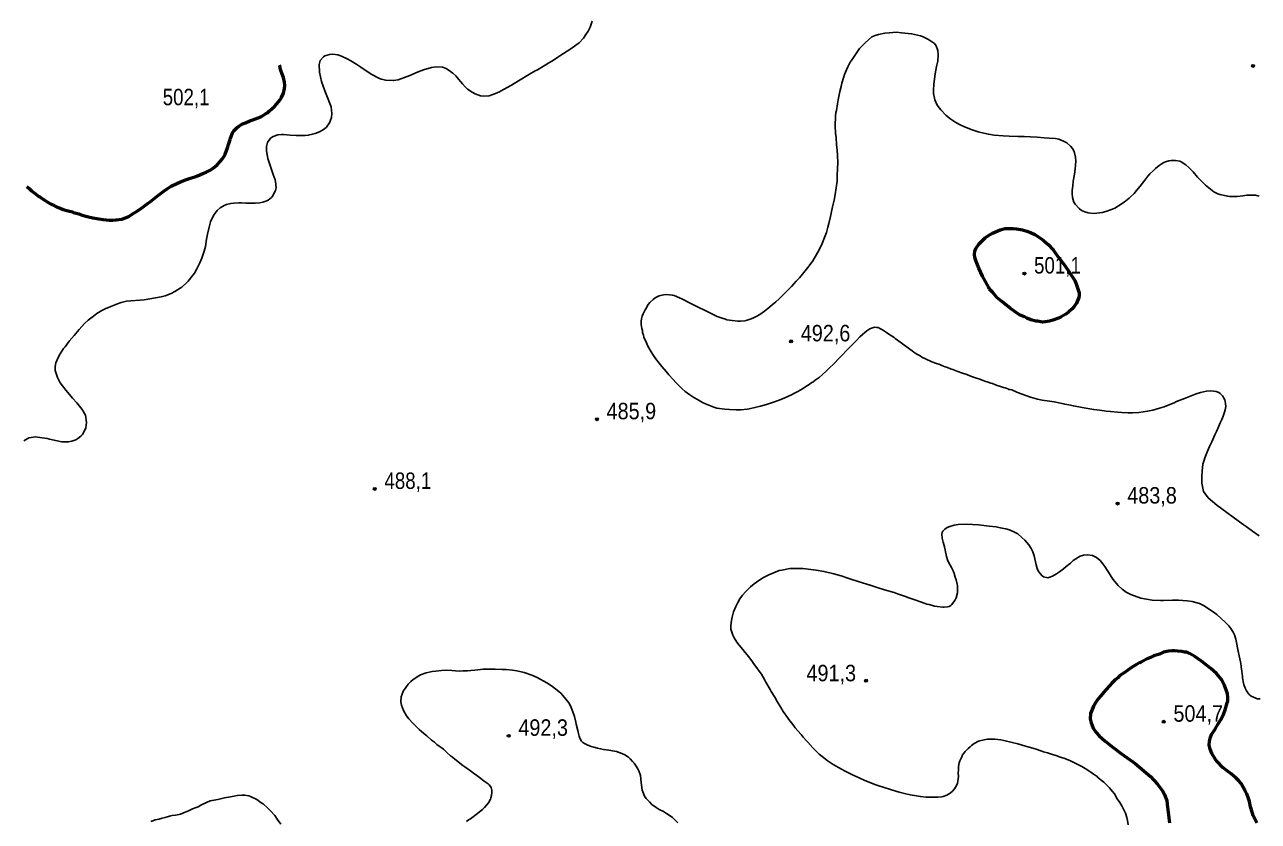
# Model space of a CAD drawing. Header units: metres. Extents: x 547833 to 556102, y 1844799 to 1850994.
# Drawn here: x 549065 to 550339, y 1846857 to 1847679 of the extents above; entities that cross this region are included whole.
import ezdxf

# ---------------------------------------------------------------- set-up
doc = ezdxf.new("R2010")
doc.units = ezdxf.units.M
doc.header["$LTSCALE"] = 6.8
for name, color, linetype, lineweight in [('1', 7, 'Continuous', 25), ('2', 7, 'Continuous', 53), ('5', 7, 'Continuous', 13)]:
    doc.layers.add(name, color=color, linetype=linetype, lineweight=lineweight)

msp = doc.modelspace()

# ---------------------------------------------------------------- hatches: boundary and pattern name
at = {"layer": '5'}
for points in [[(550335.33, 1847636.43, 1), (550332.33, 1847636.43, 1)], [(550099.12, 1847422.18, 1), (550096.12, 1847422.18, 1)], [(549858.23, 1847352.23, 1), (549855.23, 1847352.23, 1)], [(549657.7, 1847271.82, 1), (549654.7, 1847271.82, 1)], [(549428.31, 1847199.93, 1), (549425.31, 1847199.93, 1)], [(550195.37, 1847184.86, 1), (550192.37, 1847184.86, 1)], [(549935.71, 1847002.08, 1), (549932.71, 1847002.08, 1)], [(550243.05, 1846959.75, 1), (550240.05, 1846959.75, 1)], [(549566.6, 1846945.21, 1), (549563.6, 1846945.21, 1)]]:
    msp.add_hatch(color=256, dxfattribs=at).paths.add_polyline_path(points)

# ---------------------------------------------------------------- linework, layer by layer
at = {"layer": '1'}
for points in [[(549651.31, 1847682.46), (549649.12, 1847676.49), (549647.08, 1847672.45), (549644.87, 1847668.76), (549642.51, 1847665.18), (549637.9, 1847660.44), (549634.42, 1847657.74), (549629.19, 1847653.93), (549625.54, 1847651.59), (549618.01, 1847646.87), (549615.91, 1847645.35), (549610.39, 1847641.77), (549606.61, 1847639.54), (549602.83, 1847637.3), (549594.8, 1847632.53), (549592.53, 1847631.37), (549586.73, 1847628), (549575.27, 1847621.16), (549567.85, 1847616.59), (549559.89, 1847612.2), (549554.78, 1847609.43)], [(550150.67, 1847538.01), (550150.41, 1847542.44), (550149.15, 1847548.12), (550147.43, 1847551.28), (550145.16, 1847553.75), (550141.32, 1847557.03), (550138.03, 1847558.76), (550133.34, 1847560.71), (550129.78, 1847561.55), (550123.27, 1847562.05), (550118.05, 1847562.2), (550110.92, 1847562.76), (550103.79, 1847563.31), (550097.56, 1847563.6), (550091.22, 1847563.75), (550081.78, 1847563.92), (550075.66, 1847564.34), (550066.41, 1847565.03), (550060.48, 1847565.96), (550052.58, 1847567.8), (550050.03, 1847568.5), (550043.6, 1847570.5), (550035.95, 1847573.47), (550031.48, 1847575.69), (550026.99, 1847578.16), (550020.7, 1847582.28), (550016.47, 1847585.65), (550011.4, 1847591.02), (550007.61, 1847596.04), (550005.26, 1847601.48), (550004.68, 1847603.27), (550003.91, 1847607.9), (550003.85, 1847611.73), (550003.97, 1847617.2), (550004.77, 1847623.24), (550005.58, 1847628.17), (550006.92, 1847636.01), (550008.19, 1847641.23), (550008.74, 1847648.36), (550008.41, 1847652.41), (550006.63, 1847657.17), (550004.75, 1847659.56), (550000.82, 1847662.46), (549997.77, 1847664.22), (549992.27, 1847666.82), (549990.2, 1847667.58), (549981.17, 1847669.66), (549970.64, 1847670.69), (549965.63, 1847671.12), (549958.12, 1847670.64), (549953.47, 1847670.11), (549947.05, 1847668.76), (549943.44, 1847667.86), (549940.12, 1847666.49), (549933.29, 1847660.34), (549927.48, 1847654.31), (549921.72, 1847646.18), (549919.82, 1847643.24), (549917.82, 1847640.16), (549915.49, 1847635.56), (549914, 1847632.29), (549911.94, 1847627.47), (549910.97, 1847624.01), (549909.22, 1847618.73), (549908.38, 1847615.17)], [(549554.78, 1847609.43), (549548.9, 1847606.81), (549545.1, 1847605.72), (549539.58, 1847605.3), (549535.85, 1847605.74), (549530.56, 1847607.63), (549527.29, 1847609.51), (549522.73, 1847612.63), (549520.29, 1847614.99), (549517.26, 1847618.05), (549515.45, 1847620.36), (549513.68, 1847622.43), (549510.45, 1847626.09), (549507.45, 1847628.89), (549504.93, 1847630.86), (549500.51, 1847633.87), (549496.7, 1847635.06), (549490.19, 1847635.41), (549485.34, 1847634.69), (549477.14, 1847632.3), (549471.69, 1847630.25), (549463.01, 1847626.66), (549460.35, 1847625.58), (549451.14, 1847622.18), (549446.17, 1847621.32), (549438.14, 1847621.74), (549433.58, 1847622.83), (549431.18, 1847623.81), (549423.75, 1847627.59), (549418.94, 1847630.68), (549412.45, 1847635.09), (549408.31, 1847637.88), (549402.13, 1847641.82), (549398.23, 1847643.75), (549392.31, 1847646.58), (549388.6, 1847647.9), (549383.46, 1847648.54), (549380.18, 1847648.4), (549375.31, 1847646.79), (549373.9, 1847645.86), (549370.58, 1847641.91), (549369.43, 1847637.84), (549369.62, 1847630.01), (549371.66, 1847620.51), (549375.37, 1847610.82), (549376.79, 1847607.45), (549381.68, 1847594.36), (549382.52, 1847587.37), (549382.01, 1847583.26), (549380.04, 1847577.57), (549377, 1847573.4), (549374.83, 1847571.49), (549372.12, 1847569.77), (549369.64, 1847568.33), (549365.4, 1847566.67), (549362.44, 1847566.06), (549358.14, 1847564.9), (549354.87, 1847564.76), (549349.56, 1847564.62), (549345.51, 1847564.64), (549339.37, 1847565.16), (549332.47, 1847565.59), (549330.55, 1847565.73), (549326.81, 1847565.28), (549321.94, 1847563.67)], [(549908.38, 1847615.17), (549907.22, 1847610.08), (549906.49, 1847606.65), (549905.36, 1847601.31), (549904.69, 1847597.4), (549903.48, 1847590.56), (549903, 1847588.28), (549902.65, 1847584.77), (549902.08, 1847574.54), (549902.66, 1847567.17), (549903.19, 1847562.52), (549903.67, 1847555.01), (549904.28, 1847549.62), (549904.65, 1847544.21), (549904.94, 1847536.19), (549904.78, 1847530.96), (549904.48, 1847522.75), (549904.19, 1847517.63), (549902.42, 1847503.67), (549901.35, 1847497.85), (549899.65, 1847490.96), (549898.03, 1847484.46), (549897.3, 1847481.03), (549895.63, 1847473.9), (549894.72, 1847469.95), (549893.21, 1847464.7), (549891.34, 1847459.28), (549888.8, 1847453.29), (549886.71, 1847448.71), (549884.35, 1847444.35), (549883.14, 1847441.98), (549879.04, 1847435.45), (549875.3, 1847430.19), (549872.72, 1847426.67), (549870.01, 1847423.27), (549865.43, 1847417.79), (549862.11, 1847414.19), (549857.01, 1847408.9), (549852.02, 1847403.75), (549844.44, 1847396.2), (549840.97, 1847392.95), (549837.36, 1847389.82), (549832.58, 1847386.05), (549829.29, 1847383.32), (549824.46, 1847380.05), (549821.44, 1847378.22), (549817.34, 1847376.14), (549814.62, 1847374.97), (549810.19, 1847373.6), (549808.86, 1847373.32), (549804.56, 1847372.96), (549801.57, 1847373.11), (549795.93, 1847373.59), (549790.49, 1847374.59), (549788.94, 1847375.15), (549785.73, 1847376.15), (549780.55, 1847378.05), (549777.01, 1847379.75), (549770.86, 1847382.65), (549766.53, 1847384.76), (549762.06, 1847386.98), (549757.22, 1847389.28), (549751.69, 1847392.13), (549744.71, 1847395.68), (549738.32, 1847398.55)], [(549321.94, 1847563.67), (549319.12, 1847561.81), (549315.97, 1847557.5), (549314.96, 1847553.33), (549315.01, 1847548.77), (549316.48, 1847540.84), (549318.11, 1847535.72), (549320.52, 1847528.41), (549322.03, 1847524.29), (549323.95, 1847518.95), (549324.3, 1847517.09), (549324.95, 1847510.71), (549324.42, 1847507.73), (549321.21, 1847501.89), (549320.08, 1847500.74), (549316.75, 1847497.93), (549315.31, 1847497.25), (549311.19, 1847495.74), (549308.08, 1847495.23), (549303.45, 1847494.8), (549300.67, 1847494.71), (549296.61, 1847494.73), (549293.7, 1847494.75), (549289.22, 1847495.1), (549286.31, 1847495.12), (549281.14, 1847494.88), (549278.15, 1847494.51), (549273.82, 1847493.61), (549271.17, 1847492.52), (549267.02, 1847490.12), (549264.08, 1847487.23), (549261.04, 1847483.06), (549257.93, 1847477.36), (549257.15, 1847475.49), (549255.65, 1847470.12), (549254.14, 1847462.71), (549253.22, 1847457.79), (549251.88, 1847450.03), (549250.68, 1847445.32), (549248.25, 1847438.18), (549246.19, 1847433.25), (549243.03, 1847426.91), (549240.52, 1847422.55), (549234.05, 1847414.29), (549232.48, 1847412.58), (549227.56, 1847408.31), (549225.93, 1847407.1), (549220.52, 1847403.65), (549216.57, 1847401.78), (549210.43, 1847399.14), (549206.24, 1847398.12), (549188.54, 1847395.08), (549170.54, 1847393.79), (549164.89, 1847392.34), (549161.27, 1847390.89), (549157.75, 1847389.57), (549154.24, 1847388.26), (549148.57, 1847385.92), (549144.87, 1847384.08), (549139.93, 1847380.95), (549136.31, 1847378.36), (549131, 1847374.16), (549127.11, 1847370.65), (549121.54, 1847364.4), (549116.32, 1847358.32)], [(550340.2, 1847501.97), (550336.22, 1847503.13), (550332.88, 1847503.13), (550327.43, 1847503.01), (550323.27, 1847502.53), (550317.4, 1847501.87), (550315.55, 1847501.78), (550309.73, 1847501.74), (550307.71, 1847502.01), (550299.33, 1847503.79), (550297.51, 1847504.57), (550293.31, 1847506.58), (550289.8, 1847509.15), (550284.59, 1847513.52), (550279.58, 1847518.41), (550276.47, 1847521.77), (550271.78, 1847527.07), (550267.41, 1847531.66), (550264.5, 1847534.42), (550259.57, 1847537.46), (550258.01, 1847538.03), (550253.71, 1847538.78), (550249.25, 1847538.77), (550246.7, 1847538.36), (550243.43, 1847537.61), (550241.78, 1847536.93), (550239.01, 1847535.13), (550236.7, 1847533.63), (550233.19, 1847530.63), (550230.83, 1847528.5), (550227.25, 1847525.12), (550225.19, 1847522.53), (550221.93, 1847518.44), (550219.65, 1847515.58), (550217.16, 1847512.45), (550213.57, 1847507.95), (550210.94, 1847504.92), (550207.14, 1847501.27), (550205.81, 1847499.88), (550200.71, 1847495.71), (550194.81, 1847491.94), (550191.09, 1847489.78), (550187.56, 1847488.14), (550181.82, 1847486.25), (550177.99, 1847485.07), (550172.47, 1847484.57), (550168.66, 1847484.27), (550163.38, 1847484.91), (550159.92, 1847485.88), (550156.79, 1847487.26), (550154.09, 1847489.18), (550150.11, 1847493.69), (550149.48, 1847494.86), (550148.61, 1847496), (550147.32, 1847500.81), (550146.99, 1847504.87), (550147.01, 1847507.97), (550147.57, 1847512.86), (550148.05, 1847517.38), (550149.34, 1847524.59), (550150.09, 1847530.01), (550150.67, 1847538.01)], [(549738.32, 1847398.55), (549735.87, 1847399.38), (549734.07, 1847399.92), (549728.54, 1847400.54), (549724.98, 1847400.26), (549720.39, 1847399.24), (549716.42, 1847397.06), (549714.14, 1847395.31), (549710.99, 1847392.47), (549709.14, 1847390.16), (549706.65, 1847385.91), (549705.92, 1847384.71), (549704.13, 1847380.79), (549703.05, 1847378.31), (549702.38, 1847375.51), (549701.92, 1847372.98), (549702.06, 1847369.52), (549702.18, 1847367.43), (549702.51, 1847365.6), (549703.14, 1847363.32), (549703.36, 1847361.36), (549704.29, 1847358.62), (549704.78, 1847356.44), (549706.32, 1847352.77), (549706.94, 1847351.6), (549708.61, 1847347.83), (549710, 1847345.38), (549712.19, 1847341.41), (549713.85, 1847338.75), (549716.83, 1847334.38), (549720.59, 1847329.6), (549723.21, 1847326.18), (549727.63, 1847321.1), (549730.63, 1847317.6), (549735.13, 1847312.9), (549737.86, 1847309.62), (549739.41, 1847307.93), (549744.16, 1847303.26), (549747.32, 1847300.52), (549752.3, 1847297), (549756.45, 1847294.37), (549760.04, 1847292.17), (549765.22, 1847289.16), (549768.24, 1847287.65), (549776.82, 1847284.16), (549779.89, 1847283.27), (549788.33, 1847282.11), (549793.06, 1847281.91), (549800.03, 1847281.7), (549804.73, 1847281.74), (549811.37, 1847282.25), (549813.33, 1847282.47), (549819.36, 1847283.9), (549825.26, 1847285.43), (549831.41, 1847287), (549835.46, 1847288.45), (549839.75, 1847289.93), (549846.17, 1847292.39), (549850.19, 1847294.08), (549857.75, 1847297.42), (549859.62, 1847298.38), (549863.73, 1847300.45), (549868.37, 1847303.21), (549873.1, 1847306.35), (549874.37, 1847307.11)], [(549874.37, 1847307.11), (549878.18, 1847309.65), (549879.35, 1847310.28), (549881.74, 1847312.16), (549885.62, 1847315.08), (549888.8, 1847317.67), (549893.06, 1847321.63), (549896.07, 1847324.57), (549901.09, 1847329.48), (549906.12, 1847334.39), (549908.56, 1847336.9), (549915.1, 1847343.71), (549916.86, 1847345.65), (549921.32, 1847350.12), (549923.98, 1847352.9), (549927.86, 1847356.93), (549930.33, 1847359.2), (549932.8, 1847361.46), (549934.97, 1847363.07), (549938.09, 1847365.04), (549939.73, 1847365.97), (549942.01, 1847366.6), (549943.1, 1847366.84), (549944.97, 1847366.68), (549946.5, 1847366.36), (549948.98, 1847365.28), (549951.1, 1847364.03), (549955.11, 1847361.51), (549957.67, 1847359.69), (549963.03, 1847356.09), (549964.12, 1847355.22), (549981.7, 1847342.34), (549983.44, 1847341.17), (549986.66, 1847339.06), (549990.09, 1847337.21), (549991.83, 1847336.05), (549995.51, 1847334.23), (549996.82, 1847333.64), (550000.63, 1847331.71), (550002.04, 1847331.25), (550005.94, 1847329.71), (550010.32, 1847328.23), (550012.53, 1847327.36), (550015.9, 1847326.01), (550018.11, 1847325.14), (550021.46, 1847324.03), (550023.91, 1847323.2), (550028.97, 1847321.17), (550032.62, 1847319.6), (550038.15, 1847317.87), (550039.7, 1847317.3), (550043.97, 1847315.68), (550047.08, 1847314.54), (550051.57, 1847313.19), (550054.16, 1847312.25), (550057.78, 1847310.92), (550060.09, 1847310.19), (550062.95, 1847309.03), (550064.61, 1847308.6), (550067.85, 1847307.35), (550070.68, 1847306.43), (550071.96, 1847306.08), (550073.13, 1847305.59), (550075.06, 1847304.95), (550076.1, 1847304.57)], [(549116.32, 1847358.32), (549111.36, 1847352.27), (549107, 1847346.42), (549105.55, 1847344.85), (549101.8, 1847339.2), (549099.73, 1847335.4), (549097.34, 1847330.05), (549096.65, 1847326.29), (549096.92, 1847322.01), (549099.3, 1847314.96), (549101.99, 1847309.46), (549108.01, 1847301.57), (549114.82, 1847293.53), (549119.2, 1847288.74), (549124.71, 1847281.94), (549127.97, 1847276), (549129.13, 1847268.54), (549128.3, 1847262.87), (549127.13, 1847259.94), (549124.92, 1847256.25), (549123.24, 1847254.4), (549120.35, 1847252.15), (549118.11, 1847250.74), (549113.99, 1847249.22), (549110.28, 1847248.52), (549103.8, 1847248.62), (549098.88, 1847249.54), (549090.8, 1847251.35), (549088.44, 1847252.07), (549080.95, 1847253.19), (549076.59, 1847253.67), (549069.49, 1847252.69), (549064.41, 1847249.66)], [(550076.1, 1847304.57), (550077.76, 1847304.14), (550078.79, 1847303.76), (550080.59, 1847303.22), (550081.52, 1847302.7), (550083.04, 1847302.38), (550084.57, 1847302.06), (550089.77, 1847299.92), (550091.73, 1847299.03), (550094.31, 1847298.08), (550103.87, 1847294.7), (550111.16, 1847292.68), (550116.12, 1847291.63), (550123.68, 1847290.5), (550128.36, 1847289.67), (550134.95, 1847288.43), (550139.41, 1847287.32), (550143.71, 1847286.57), (550148.29, 1847285.6), (550157.27, 1847284.02), (550163.23, 1847282.83), (550169.3, 1847281.79), (550175.45, 1847281.12), (550182.11, 1847280.26), (550186.63, 1847279.78), (550193.65, 1847279.09), (550198.28, 1847278.75), (550204.89, 1847278.38), (550209.21, 1847278.5), (550215.74, 1847278.87), (550220.15, 1847279.37), (550224.91, 1847280.03), (550230.24, 1847281.13), (550237.3, 1847283.3), (550241.84, 1847284.8), (550246.14, 1847286.28), (550252.28, 1847288.96), (550254.89, 1847290), (550262.96, 1847293.15), (550268.15, 1847295.47), (550274.92, 1847298.1), (550279.35, 1847299.47), (550285.66, 1847300.68), (550289.58, 1847301.12), (550292.82, 1847300.99), (550295.62, 1847300.32), (550298.45, 1847299.4), (550299.92, 1847298.45), (550302.18, 1847295.98), (550303.06, 1847294.84), (550303.44, 1847293.64), (550304.51, 1847291.91), (550304.81, 1847290.33), (550305.19, 1847288.02), (550305.53, 1847285.08), (550305.07, 1847281.43), (550304.34, 1847279.12), (550302.97, 1847274.87), (550301.48, 1847271.6), (550299.88, 1847268.2), (550298.31, 1847264.55), (550295.93, 1847259.32), (550294.47, 1847255.81), (550292.16, 1847250.96), (550290.78, 1847247.83)], [(550290.78, 1847247.83), (550288.78, 1847243.64), (550287.7, 1847241.16), (550286.05, 1847237.13), (550284.8, 1847233.89), (550284.13, 1847232.2), (550283.32, 1847229.51), (550282.67, 1847227.57), (550282.05, 1847225.4), (550281.46, 1847221.86), (550281.22, 1847218.48), (550281.14, 1847216.99), (550280.87, 1847213.86), (550280.8, 1847212.36), (550280.98, 1847205.89), (550282.52, 1847197.15), (550287.51, 1847190.69), (550296.33, 1847183.09), (550323.42, 1847163.27), (550326.5, 1847161.27), (550333.37, 1847156.47), (550340.24, 1847151.67)], [(550194.45, 1847100.31), (550189.13, 1847106.77), (550186.27, 1847111.28), (550180.7, 1847119.95), (550178.65, 1847122.69), (550175.92, 1847125.98), (550172.08, 1847129.26), (550168.02, 1847131.15), (550162.85, 1847131.93), (550158.56, 1847131.57), (550155.08, 1847130.55), (550153.45, 1847129.63), (550148.15, 1847126.05), (550145.22, 1847123.49), (550140.93, 1847119.78), (550138.1, 1847117.35), (550133.87, 1847114.27), (550130.74, 1847112.3), (550126.67, 1847109.98), (550122.86, 1847108.56), (550121.77, 1847108.31), (550117.31, 1847109.41), (550116.11, 1847110.15), (550112.24, 1847114.79), (550111.01, 1847118), (550109.58, 1847122.92), (550109.25, 1847124.74), (550107.82, 1847130.78), (550106.34, 1847135.07), (550104.6, 1847138.47), (550102.19, 1847142.16), (550098.05, 1847147.02), (550094.99, 1847149.9), (550090.71, 1847153.75), (550087.42, 1847155.49), (550082.22, 1847157.62), (550078.62, 1847158.7), (550072.66, 1847159.89), (550068.61, 1847160.67), (550061.32, 1847161.58), (550058.54, 1847162.01), (550050.24, 1847163.05), (550044.01, 1847163.33), (550038.16, 1847163.54), (550029.16, 1847163.14), (550025.27, 1847162.45), (550020.7, 1847161.19), (550017.74, 1847159.98), (550015.43, 1847158.48), (550013.31, 1847156.38), (550012.72, 1847155.08), (550012.42, 1847153.31), (550012.76, 1847149.26), (550013.61, 1847145.01), (550014.38, 1847142.62), (550015.14, 1847140.23), (550015.99, 1847137.1), (550016.35, 1847135.04), (550016.96, 1847131.88), (550017.29, 1847130.06), (550018.17, 1847126.69), (550019.18, 1847124.32), (550020.9, 1847121.17), (550022.29, 1847118.73), (550024.04, 1847115.33)], [(550024.04, 1847115.33), (550025.08, 1847112.72), (550026.26, 1847108.89), (550027.08, 1847106.01), (550028.07, 1847101.65), (550028.48, 1847100.21), (550028.6, 1847095.89), (550028.47, 1847092.65), (550027.07, 1847087.53), (550025.88, 1847084.92), (550024.6, 1847083.04), (550022.87, 1847080.86), (550021.75, 1847079.74), (550020.01, 1847078.68), (550018.19, 1847078.35), (550014.76, 1847077.96), (550013.51, 1847078.06), (550007.61, 1847078.76), (550004.72, 1847079.05), (549999.47, 1847080.56), (549997.05, 1847081.16), (549995.11, 1847081.8), (549990.35, 1847083.37), (549984.42, 1847085.43), (549978.21, 1847087.7), (549973.69, 1847089.29), (549966.58, 1847091.83), (549963.1, 1847093.05), (549953.11, 1847095.89), (549946.55, 1847097.99), (549941.54, 1847099.53), (549938.33, 1847100.53), (549927, 1847104.21), (549916.22, 1847107.45), (549908.35, 1847110.15), (549900.78, 1847112.39), (549898.09, 1847113.2), (549890.71, 1847114.84), (549882.52, 1847116.02), (549874.22, 1847117.07), (549868.94, 1847117.71), (549860.86, 1847117.91), (549855.56, 1847117.68), (549847.29, 1847116.25), (549844.38, 1847115.67), (549833.59, 1847111.35), (549827.64, 1847108.07), (549820.93, 1847103.84), (549818.54, 1847101.95), (549814.69, 1847098.79), (549809.66, 1847093.88), (549806.71, 1847090.45), (549803.8, 1847086.52), (549801.75, 1847082.82), (549799.61, 1847078.73), (549797.39, 1847073.15), (549795.77, 1847067.76), (549795.04, 1847064.33), (549794.51, 1847059.19), (549794.57, 1847055.35), (549796.41, 1847048.99), (549797.83, 1847046.3), (549800.8, 1847041.93), (549803.15, 1847038.72), (549806.99, 1847034.33)], [(550341.23, 1846983.19), (550337.86, 1846983.43), (550336.69, 1846983.92), (550331.84, 1846986.22), (550329.52, 1846988.06), (550326.88, 1846991.73), (550325.73, 1846994.2), (550324.28, 1846998.25), (550324, 1846999.59), (550323.01, 1847005.05), (550322.85, 1847006.52), (550322.1, 1847012.01), (550321.63, 1847016.18), (550321.35, 1847017.51), (550320.66, 1847021.4), (550320.06, 1847024.55), (550319.45, 1847027.7), (550318.27, 1847032.65), (550317.64, 1847036.05), (550316.98, 1847039.7), (550315.88, 1847045.03), (550314.51, 1847049.46), (550313.22, 1847052.04), (550310.79, 1847055.98), (550308.61, 1847058.83), (550304.79, 1847062.98), (550301.36, 1847065.94), (550296.53, 1847070.23), (550292.72, 1847073.27), (550282.56, 1847079.8), (550278.39, 1847081.56), (550270.96, 1847083.69), (550265.65, 1847084.58), (550256.89, 1847085.32), (550250.44, 1847085.33), (550241.44, 1847084.93), (550238.34, 1847084.95), (550229.5, 1847085.31), (550218.01, 1847087.11), (550207.67, 1847090.9), (550202.9, 1847093.58), (550198.46, 1847096.67), (550194.45, 1847100.31)], [(549806.99, 1847034.33), (549809.45, 1847031.26), (549813.08, 1847026.59), (549816.73, 1847021.67), (549818.04, 1847019.96), (549820.25, 1847016.86), (549824.67, 1847010.67), (549826.01, 1847008.71), (549829.67, 1847002.68), (549830.79, 1847000.45), (549835.11, 1846993.01), (549836.2, 1846991.03), (549839.86, 1846985), (549842.45, 1846980.7), (549846.14, 1846974.43), (549848.7, 1846970.38), (549853.15, 1846963.94), (549854.35, 1846962.09), (549858.53, 1846956.99), (549861.04, 1846953.43), (549863.6, 1846950.5), (549867.01, 1846946.67), (549869.06, 1846943.93), (549872.6, 1846939.99), (549873.86, 1846938.77), (549879.12, 1846932.8), (549880.51, 1846931.47), (549885.8, 1846926.36), (549891.79, 1846921.59), (549893.97, 1846919.85), (549896.13, 1846918.36), (549900.16, 1846915.6), (549908.63, 1846910.85), (549912.71, 1846908.71), (549916.8, 1846906.57), (549920.89, 1846904.43), (549927.15, 1846901.67), (549933.03, 1846898.99), (549939.13, 1846896.58), (549943.27, 1846895.07), (549947.51, 1846893.69), (549951.9, 1846892.21), (549960.26, 1846889.56), (549968.23, 1846886.99), (549975.25, 1846885.18), (549979.83, 1846884.21), (549986.39, 1846883.22), (549990.3, 1846882.55), (549996.07, 1846881.97), (549999.8, 1846881.89), (550005.13, 1846881.88), (550008.13, 1846881.72), (550012.29, 1846882.19), (550013.62, 1846882.47), (550017.42, 1846883.89), (550020.9, 1846886.02), (550023.51, 1846888.17), (550025.35, 1846890.49), (550026.66, 1846892.13), (550027.58, 1846893.84), (550028.55, 1846896.18), (550029.09, 1846897.98), (550029.38, 1846900.86), (550029.62, 1846903.12), (550029.42, 1846907.07)], [(549514.16, 1847011.98), (549510.21, 1847012.14), (549506.38, 1847012.43), (549499.87, 1847012.78), (549495.71, 1847012.66), (549489.83, 1847012.07), (549486.08, 1847011.61), (549479.93, 1847010.11), (549474.2, 1847008.27), (549472.18, 1847007.14), (549466.56, 1847003.42), (549463.91, 1847001.2), (549461.47, 1846998.36), (549458.18, 1846994.17), (549456.27, 1846991.15), (549454.96, 1846988.33), (549454.19, 1846985.32), (549453.9, 1846980.35), (549454.33, 1846976.85), (549456.52, 1846971.29), (549459.58, 1846965.96), (549462.14, 1846962.6), (549465.96, 1846958.25), (549468.82, 1846955.55), (549472.83, 1846951.73), (549475.24, 1846949.62), (549479.19, 1846946.3), (549480.59, 1846945.2), (549485.55, 1846940.87), (549488.35, 1846938.67), (549490.79, 1846936.31), (549493.17, 1846934.44), (549496.33, 1846932.42), (549497.7, 1846931.57), (549498.85, 1846930.45), (549501.46, 1846927.72), (549505.13, 1846924.62), (549507.09, 1846923.09), (549509.47, 1846921.22), (549517.87, 1846914.64), (549519.83, 1846913.11), (549525.51, 1846909.11), (549528.73, 1846906.59), (549532.17, 1846904.34), (549536.48, 1846901.19), (549539.84, 1846898.56), (549541.8, 1846897.03), (549543.76, 1846895.49), (549545.02, 1846894.5), (549546.23, 1846892.88), (549546.88, 1846891.69), (549547.57, 1846889.11), (549547.6, 1846886.83), (549547.35, 1846883.64), (549546.77, 1846881.16), (549546.31, 1846879.71), (549544.35, 1846876.05), (549542.23, 1846873.64), (549540.23, 1846871.37), (549537.94, 1846869.32), (549534.97, 1846866.68), (549532.88, 1846865.16), (549530.09, 1846863.05), (549528.36, 1846861.7), (549525.57, 1846859.59)], [(549728.08, 1846865.17), (549724.95, 1846866.95), (549720.48, 1846869.32), (549717.46, 1846871.23), (549713.01, 1846874.49), (549710.54, 1846877.11), (549707.23, 1846880.38), (549705.4, 1846882.94), (549703.47, 1846887.39), (549703.01, 1846889.11), (549702.07, 1846896.85), (549701.72, 1846900.74), (549701.3, 1846904.23), (549699.44, 1846909.07), (549698.9, 1846910.4), (549696.84, 1846913.82), (549694.56, 1846916.97), (549693.06, 1846918.81), (549690.59, 1846921.43), (549688.74, 1846923.1), (549684.91, 1846925.42), (549681.96, 1846926.84), (549676.52, 1846928.84), (549674.43, 1846929.34), (549668.48, 1846930.4), (549663.19, 1846931.15), (549660.07, 1846931.78), (549656.85, 1846932.28), (549652.89, 1846933.57), (549650.27, 1846934.27), (549646.04, 1846935.78), (549644.14, 1846936.81), (549641.79, 1846938.43), (549640.36, 1846939.77), (549638.74, 1846942.62), (549637.97, 1846944.81), (549636.82, 1846949.1), (549636.5, 1846950.71), (549634.93, 1846957.36), (549634.58, 1846959.21), (549632.96, 1846965.23), (549631.61, 1846968.99), (549629.19, 1846975.41), (549627.07, 1846979.33), (549621.07, 1846986.96), (549619.33, 1846988.78), (549617.06, 1846990.78), (549609.22, 1846996.93), (549604.41, 1847000.01), (549594.53, 1847005.27), (549588.92, 1847007.63), (549581.11, 1847010.36), (549573.4, 1847012.34), (549569, 1847013.07), (549562.36, 1847013.53), (549558.42, 1847013.68), (549551.05, 1847013.8), (549542.66, 1847014.05), (549538.89, 1847013.85), (549533.37, 1847013.43), (549530.12, 1847013.03), (549525.88, 1847012.52), (549522.74, 1847012.27), (549518.07, 1847012.08), (549514.16, 1847011.98)], [(550029.42, 1846907.07), (550029.5, 1846909.68), (550029.71, 1846913.3), (550030.09, 1846915.45), (550030.35, 1846917.46), (550030.89, 1846919.26), (550032.19, 1846922.01), (550033.01, 1846923.59), (550033.79, 1846925.41), (550035.39, 1846927.7), (550036.61, 1846928.95), (550038.27, 1846930.75), (550039.6, 1846932.14), (550041.63, 1846933.86), (550043.1, 1846935.14), (550045.84, 1846937.19), (550050.16, 1846939.54), (550051.47, 1846940.06), (550059.35, 1846941.57), (550067.03, 1846941.7), (550073.18, 1846941.03), (550076.33, 1846940.52), (550085.12, 1846938.42), (550090.73, 1846937.07), (550098.82, 1846934.64), (550106.25, 1846932.51), (550110.77, 1846930.91), (550117.33, 1846928.81), (550121.68, 1846927.56), (550125.55, 1846926.27), (550131.07, 1846924.54), (550134.7, 1846923.21), (550138.29, 1846922.13), (550144.52, 1846919.62), (550147.93, 1846918.02), (550151.47, 1846916.31), (550156.86, 1846913.58), (550160.46, 1846911.38), (550165.28, 1846908.21), (550170.13, 1846904.79), (550172.39, 1846903.44), (550173.92, 1846902), (550179.78, 1846897.33), (550185.39, 1846891.52), (550186.67, 1846890.06), (550190.58, 1846885.17), (550193.61, 1846880.31), (550196.14, 1846876.5), (550198.27, 1846873.03), (550200.68, 1846868.22), (550202.13, 1846865.28), (550203.5, 1846860.85), (550204.1, 1846857.7), (550204.98, 1846853.21)], [(549329.75, 1846854.18), (549326.09, 1846859.3), (549323.5, 1846862.92), (549319.09, 1846867.95), (549316.09, 1846870.76), (549311.41, 1846874.88), (549309.62, 1846876.05), (549304.89, 1846879.53), (549298.44, 1846882.55), (549296.85, 1846883.12), (549292.32, 1846883.96), (549289.4, 1846883.98), (549284.77, 1846883.55), (549281.66, 1846883.04), (549275.84, 1846881.96), (549271.62, 1846881.19), (549264.72, 1846879.59), (549258.9, 1846878.51), (549256.94, 1846878.02), (549248.64, 1846874.35), (549247.34, 1846873.56), (549244.61, 1846872.08), (549241.34, 1846870.8), (549239.63, 1846870.34), (549238.44, 1846869.69), (549236.39, 1846868.81), (549234.38, 1846867.68), (549230.86, 1846866.36), (549226.05, 1846864.26), (549224.69, 1846863.97), (549222.94, 1846863.75), (549221.09, 1846863.4), (549217.73, 1846862.87), (549214.88, 1846862.39), (549210.22, 1846861.07), (549207.29, 1846860.21), (549205.21, 1846859.57), (549204.24, 1846859.2), (549200.17, 1846858.33), (549197.48, 1846857.5), (549195.55, 1846856.75)], [(549525.57, 1846859.59), (549523.66, 1846858.59), (549521.46, 1846856.93)], [(549739.65, 1846855.43), (549737.77, 1846857.36), (549734.32, 1846860.74), (549730.82, 1846863.48), (549728.08, 1846865.17)]]:
    msp.add_lwpolyline(points, dxfattribs=at)
at = {"layer": '2'}
for points in [[(549216.58, 1847512.24), (549222.3, 1847515.22), (549226.28, 1847516.84), (549232.45, 1847519.24), (549236.47, 1847520.61), (549242.09, 1847522.31), (549243.88, 1847523.16), (549249.2, 1847525.32), (549252.68, 1847526.89), (549257.46, 1847529.24), (549260.38, 1847531.24), (549264.08, 1847534.23), (549267.21, 1847537.65), (549269.18, 1847540.17), (549271.31, 1847543.47), (549272.21, 1847545.47), (549274.84, 1847552), (549275.83, 1847555.29), (549277.36, 1847560.41), (549277.93, 1847562), (549280.37, 1847568), (549281.22, 1847569.37), (549284.24, 1847572.65), (549286.44, 1847574.31), (549290.23, 1847576.54), (549293.24, 1847577.8), (549297.94, 1847579.76), (549300.74, 1847580.73), (549306.55, 1847582.96), (549309.2, 1847584.04), (549310.75, 1847584.86), (549313.92, 1847586.9), (549315.94, 1847588.03), (549317.9, 1847589.66), (549320.98, 1847592.44), (549323.26, 1847594.49), (549325.85, 1847597.21), (549328.81, 1847600.99), (549330.61, 1847603.87), (549332.48, 1847608.28), (549333.65, 1847613.23), (549333.79, 1847616.29), (549333.65, 1847619.57), (549332.54, 1847624.5), (549331.37, 1847627.9), (549329.62, 1847632.88), (549328.67, 1847636.57), (549328.42, 1847637.34)], [(549067.62, 1847512.09), (549069.92, 1847509.89), (549072.47, 1847507.67), (549075.13, 1847505.58), (549079.89, 1847501.85), (549080.98, 1847501.23), (549083.86, 1847499.42), (549086.49, 1847497.59), (549088.56, 1847496.19), (549092.11, 1847494.09), (549093.59, 1847493.38), (549098.84, 1847490.85), (549101.91, 1847489.58), (549104.97, 1847488.3), (549110.07, 1847487.02), (549114.53, 1847485.79), (549115.87, 1847485.19), (549121.24, 1847483.69), (549124.81, 1847482.48), (549131.21, 1847480.85), (549135.67, 1847479.62), (549142.02, 1847478.49), (549146.49, 1847478.14), (549152.41, 1847477.34), (549156.22, 1847477.3), (549159.61, 1847477.58), (549165.46, 1847478.42), (549168.5, 1847479.42), (549172.74, 1847481.08), (549174.39, 1847482.04), (549178.04, 1847484.38), (549182.62, 1847487.34), (549185.87, 1847489.77), (549192.84, 1847494.92), (549194.72, 1847496.16), (549200.15, 1847500.49), (549203.62, 1847503.2), (549208.97, 1847507.14), (549212.58, 1847509.73), (549216.58, 1847512.24)], [(550337.84, 1846855.26), (550335.74, 1846859.48), (550333.74, 1846862.89), (550332.04, 1846868.97), (550331.1, 1846871.9), (550330.07, 1846877.44), (550328.91, 1846880.55), (550327.34, 1846885.43), (550325.78, 1846888.49), (550321.5, 1846895.89), (550319.14, 1846898.86), (550315.98, 1846901.74), (550311.27, 1846905.86), (550307.04, 1846909.22), (550302.42, 1846912.54), (550296.68, 1846918.57), (550295.03, 1846920.61), (550291.29, 1846926.86), (550289.37, 1846931.29), (550288.47, 1846935.64), (550288.82, 1846939.73), (550289.79, 1846943.68), (550290.89, 1846946.44), (550294.7, 1846952.13), (550297.7, 1846957.73), (550300.14, 1846961.24), (550303.1, 1846967.24), (550305, 1846971.91), (550307.2, 1846979.24), (550307.6, 1846981.1), (550307.77, 1846984.96), (550307.36, 1846988.56), (550306.42, 1846991.49), (550304.36, 1846997.12), (550301.02, 1847003.42), (550296.08, 1847009.53), (550290.25, 1847014.54), (550280.69, 1847022.15), (550273.67, 1847027.02), (550271.26, 1847028.57), (550268.24, 1847030.25), (550265.27, 1847031.53), (550262.82, 1847031.66), (550260.34, 1847032.18), (550256.03, 1847032.71), (550252.96, 1847032.97), (550249.95, 1847032.83), (550246.35, 1847032.42), (550241.2, 1847031.43), (550237.17, 1847029.56), (550231.31, 1847027.68), (550227.85, 1847026.08), (550224.57, 1847024.69), (550218.1, 1847021.13), (550216.54, 1847020.55), (550213.31, 1847018.76)], [(550213.31, 1847018.76), (550208.21, 1847015.55), (550200.72, 1847010.25), (550196.2, 1847007.31), (550194.02, 1847005.05), (550191.23, 1847002.91), (550187.78, 1846999.48), (550185.65, 1846996.81), (550181.89, 1846992.54), (550176.13, 1846986.23), (550173.83, 1846983.34), (550171.04, 1846979.38), (550169.01, 1846975.91), (550166.05, 1846968.09), (550166.01, 1846966.67), (550165.53, 1846963.78), (550165.66, 1846962.59), (550166.51, 1846958.64), (550168.75, 1846953.23), (550171.91, 1846948.53), (550174.93, 1846945.03), (550181.21, 1846939.67), (550189.21, 1846933.29), (550198.06, 1846926.61), (550212.16, 1846916.47), (550228.03, 1846903.1), (550235.2, 1846895.21), (550240.23, 1846888.3), (550242.46, 1846884.71), (550244.6, 1846878.28), (550245.23, 1846874.5), (550247.41, 1846855.33)]]:
    msp.add_lwpolyline(points, dxfattribs=at)
msp.add_lwpolyline([(550061.65, 1847406.2), (550061.07, 1847407.75), (550057.33, 1847414), (550054.3, 1847419.33), (550050.5, 1847427.8), (550047.69, 1847434.76), (550046.44, 1847438.66), (550046.08, 1847441.86), (550046.51, 1847445.15), (550047.62, 1847447.9), (550050.54, 1847452.48), (550057.09, 1847458.89), (550060.64, 1847461.51), (550064.63, 1847463.79), (550072.75, 1847467.14), (550077.85, 1847468.52), (550085.93, 1847468.63), (550089.61, 1847468.24), (550095.79, 1847467.32), (550100.19, 1847466), (550104.01, 1847464.41), (550108.27, 1847462.46), (550115.7, 1847457.64), (550117.48, 1847456.22), (550122.19, 1847452.11), (550127.26, 1847446.61), (550132.3, 1847439.7), (550139.42, 1847430.39), (550145.43, 1847421.97), (550146.46, 1847420.06), (550149.67, 1847414.96), (550151.05, 1847411.68), (550152.21, 1847408.58), (550154.13, 1847402.32), (550154.05, 1847399.48), (550153.88, 1847397.44), (550151.32, 1847391.48), (550149.06, 1847388.19), (550147.11, 1847385.75), (550143.26, 1847382.27), (550140.46, 1847380.14), (550135.72, 1847377.37), (550133.01, 1847376.26), (550126.98, 1847374.16), (550123.65, 1847373.17), (550119.08, 1847372.45), (550116.29, 1847372.14), (550111.13, 1847372.97), (550109.31, 1847372.97), (550104.29, 1847374.42), (550100.25, 1847376.19), (550097.67, 1847377.51), (550092.56, 1847379.76), (550083.36, 1847386), (550074.24, 1847393.26), (550069.3, 1847397.56), (550066.5, 1847400.88), (550064.9, 1847402.52)], close=True, dxfattribs=at)
at = {"layer": '5'}
for centre in [(550333.83, 1847636.43), (550097.62, 1847422.18), (549856.73, 1847352.23), (549656.2, 1847271.82), (549426.81, 1847199.93), (550193.87, 1847184.86), (549934.21, 1847002.08), (550241.55, 1846959.75), (549565.1, 1846945.21)]:
    msp.add_circle(centre, 1.5, dxfattribs=at)

# ---------------------------------------------------------------- texts
for s, width, p in [('502,1', 0.85, (549207.82, 1847595.85)), ('501,1', 0.85, (550107.62, 1847422.18)), ('492,6', 0.9, (549866.73, 1847352.23)), ('485,9', 0.9, (549666.2, 1847271.82)), ('488,1', 0.85, (549436.81, 1847199.93)), ('483,8', 0.9, (550203.87, 1847184.86)), ('491,3', 0.9, (549872.61, 1847001.46)), ('504,7', 0.9, (550251.55, 1846959.75)), ('492,3', 0.9, (549575.1, 1846945.21))]:
    msp.add_text(s, height=17, dxfattribs=dict(at, width=width)).set_placement(p)

doc.saveas('drawing.dxf')
